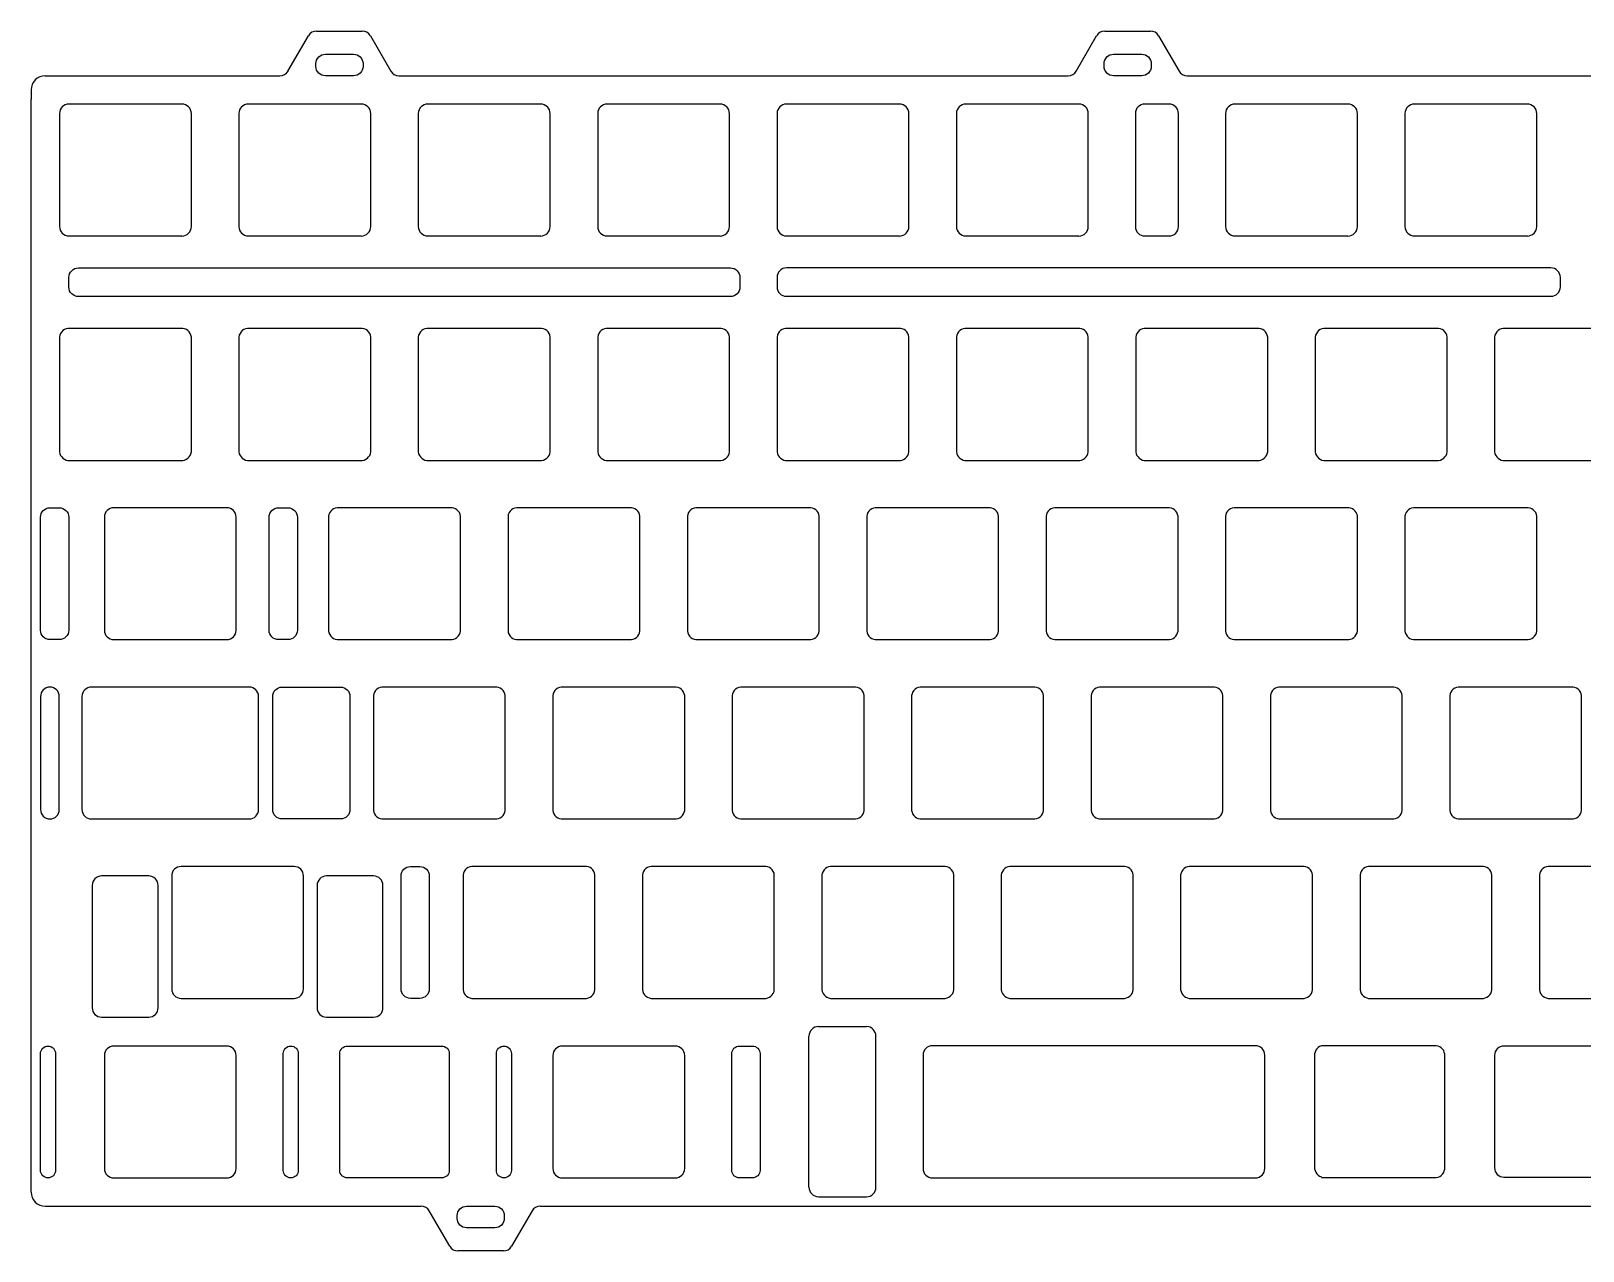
# Model space of a CAD drawing. Header units: millimetres. Extents: x 32 to 381, y 29 to 159.
# Drawn here: x 32.1 to 196.9, y 29.2 to 158.8 of the extents above; entities that cross this region are included whole.
import ezdxf

# ---------------------------------------------------------------- set-up
doc = ezdxf.new("R2010")
doc.units = ezdxf.units.MM

msp = doc.modelspace()

# ---------------------------------------------------------------- linework, layer by layer
for p, q in [((59.4, 154.51), (61.58, 158.27)), ((62.44, 158.77), (67.29, 158.77)), ((68.15, 158.27), (70.33, 154.51)), ((143.1, 154.51), (145.28, 158.27)), ((146.14, 158.77), (150.99, 158.77)), ((151.85, 158.27), (154.03, 154.51)), ((33.62, 154.01), (58.54, 154.01)), ((70.62, 154.01), (70.62, 154.01)), ((70.62, 154.01), (70.62, 154.01)), ((71.19, 154.01), (142.24, 154.01)), ((154.32, 154.01), (154.32, 154.01)), ((154.32, 154.01), (154.32, 154.01)), ((154.89, 154.01), (231.24, 154.01)), ((32.12, 152.51), (32.12, 151.53)), ((115.73, 53.04), (120.84, 53.04)), ((114.73, 35.97), (114.73, 52.04)), ((32.12, 35.47), (32.12, 36.47)), ((115.73, 34.97), (120.84, 34.97)), ((33.62, 33.97), (73.54, 33.97)), ((76.58, 29.71), (74.4, 33.47)), ((85.33, 33.47), (83.15, 29.71)), ((85.62, 33.97), (85.62, 33.97)), ((86.19, 33.97), (242.54, 33.97)), ((82.29, 29.21), (77.44, 29.21))]:
    msp.add_line(p, q)
at = {"color": 7, "linetype": 'Continuous', "lineweight": 25}
for p, q in [((32.12, 36.47), (32.12, 151.53)), ((35.14, 150.01), (35.14, 138.01)), ((48.14, 151.01), (36.14, 151.01)), ((49.14, 138.01), (49.14, 150.01)), ((54.19, 150.01), (54.19, 138.01)), ((67.19, 151.01), (55.19, 151.01)), ((68.19, 138.01), (68.19, 150.01)), ((73.24, 150.01), (73.24, 138.01)), ((86.24, 151.01), (74.24, 151.01)), ((87.24, 138.01), (87.24, 150.01)), ((92.29, 150.01), (92.29, 138.01)), ((105.29, 151.01), (93.29, 151.01)), ((106.29, 138.01), (106.29, 150.01)), ((111.34, 150.01), (111.34, 138.01)), ((124.34, 151.01), (112.34, 151.01)), ((125.34, 138.01), (125.34, 150.01)), ((130.39, 150.01), (130.39, 138.01)), ((143.39, 151.01), (131.39, 151.01)), ((144.39, 138.01), (144.39, 150.01)), ((158.97, 150.01), (158.97, 138.01)), ((171.97, 151.01), (159.97, 151.01)), ((172.97, 138.01), (172.97, 150.01)), ((178.02, 150.01), (178.02, 138.01)), ((191.02, 151.01), (179.02, 151.01)), ((192.02, 138.01), (192.02, 150.01)), ((36.14, 137.01), (48.14, 137.01)), ((55.19, 137.01), (67.19, 137.01)), ((74.24, 137.01), (86.24, 137.01)), ((93.29, 137.01), (105.29, 137.01)), ((112.34, 137.01), (124.34, 137.01)), ((131.39, 137.01), (143.39, 137.01)), ((159.97, 137.01), (171.97, 137.01)), ((179.02, 137.01), (191.02, 137.01)), ((35.5, 126.95), (35.37, 126.81)), ((35.67, 127.06), (35.5, 126.95)), ((35.85, 127.14), (35.67, 127.06)), ((36.04, 127.17), (35.85, 127.14)), ((48.24, 127.17), (36.04, 127.17)), ((48.43, 127.14), (48.24, 127.17)), ((48.62, 127.06), (48.43, 127.14)), ((48.78, 126.95), (48.62, 127.06)), ((48.92, 126.81), (48.78, 126.95)), ((54.55, 126.95), (54.42, 126.81)), ((54.72, 127.06), (54.55, 126.95)), ((54.9, 127.14), (54.72, 127.06)), ((55.09, 127.17), (54.9, 127.14)), ((67.29, 127.17), (55.09, 127.17)), ((67.48, 127.14), (67.29, 127.17)), ((67.67, 127.06), (67.48, 127.14)), ((67.83, 126.95), (67.67, 127.06)), ((67.97, 126.81), (67.83, 126.95)), ((73.6, 126.95), (73.47, 126.81)), ((73.77, 127.06), (73.6, 126.95)), ((73.95, 127.14), (73.77, 127.06)), ((74.14, 127.17), (73.95, 127.14)), ((86.34, 127.17), (74.14, 127.17)), ((86.53, 127.14), (86.34, 127.17)), ((86.72, 127.06), (86.53, 127.14)), ((86.88, 126.95), (86.72, 127.06)), ((87.02, 126.81), (86.88, 126.95)), ((92.65, 126.95), (92.52, 126.81)), ((92.82, 127.06), (92.65, 126.95)), ((93, 127.14), (92.82, 127.06)), ((93.19, 127.17), (93, 127.14)), ((105.39, 127.17), (93.19, 127.17)), ((105.58, 127.14), (105.39, 127.17)), ((105.77, 127.06), (105.58, 127.14)), ((105.93, 126.95), (105.77, 127.06)), ((106.07, 126.81), (105.93, 126.95)), ((111.7, 126.95), (111.57, 126.81)), ((111.87, 127.06), (111.7, 126.95)), ((112.05, 127.14), (111.87, 127.06)), ((112.24, 127.17), (112.05, 127.14)), ((124.44, 127.17), (112.24, 127.17)), ((124.63, 127.14), (124.44, 127.17)), ((124.82, 127.06), (124.63, 127.14)), ((124.98, 126.95), (124.82, 127.06)), ((125.12, 126.81), (124.98, 126.95)), ((130.75, 126.95), (130.62, 126.81)), ((130.92, 127.06), (130.75, 126.95)), ((131.1, 127.14), (130.92, 127.06)), ((131.29, 127.17), (131.1, 127.14)), ((143.49, 127.17), (131.29, 127.17)), ((143.68, 127.14), (143.49, 127.17)), ((143.87, 127.06), (143.68, 127.14)), ((144.03, 126.95), (143.87, 127.06)), ((144.17, 126.81), (144.03, 126.95)), ((149.8, 126.95), (149.67, 126.81)), ((149.97, 127.06), (149.8, 126.95)), ((150.15, 127.14), (149.97, 127.06)), ((150.34, 127.17), (150.15, 127.14)), ((162.54, 127.17), (150.34, 127.17)), ((162.73, 127.14), (162.54, 127.17)), ((162.92, 127.06), (162.73, 127.14)), ((163.08, 126.95), (162.92, 127.06)), ((163.22, 126.81), (163.08, 126.95)), ((168.85, 126.95), (168.72, 126.81)), ((169.02, 127.06), (168.85, 126.95)), ((169.2, 127.14), (169.02, 127.06)), ((169.39, 127.17), (169.2, 127.14)), ((181.59, 127.17), (169.39, 127.17)), ((181.78, 127.14), (181.59, 127.17)), ((181.97, 127.06), (181.78, 127.14)), ((182.13, 126.95), (181.97, 127.06)), ((182.27, 126.81), (182.13, 126.95)), ((187.9, 126.95), (187.77, 126.81)), ((188.07, 127.06), (187.9, 126.95)), ((188.25, 127.14), (188.07, 127.06)), ((188.44, 127.17), (188.25, 127.14)), ((200.64, 127.17), (188.44, 127.17)), ((35.18, 126.47), (35.14, 126.27)), ((35.14, 126.27), (35.14, 114.08)), ((35.26, 126.65), (35.18, 126.47)), ((35.37, 126.81), (35.26, 126.65)), ((49.03, 126.65), (48.92, 126.81)), ((49.1, 126.47), (49.03, 126.65)), ((49.14, 126.27), (49.1, 126.47)), ((49.14, 114.08), (49.14, 126.27)), ((54.23, 126.47), (54.19, 126.27)), ((54.19, 126.27), (54.19, 114.08)), ((54.31, 126.65), (54.23, 126.47)), ((54.42, 126.81), (54.31, 126.65)), ((68.08, 126.65), (67.97, 126.81)), ((68.15, 126.47), (68.08, 126.65)), ((68.19, 126.27), (68.15, 126.47)), ((68.19, 114.08), (68.19, 126.27)), ((73.28, 126.47), (73.24, 126.27)), ((73.24, 126.27), (73.24, 114.08)), ((73.36, 126.65), (73.28, 126.47)), ((73.47, 126.81), (73.36, 126.65)), ((87.13, 126.65), (87.02, 126.81)), ((87.2, 126.47), (87.13, 126.65)), ((87.24, 126.27), (87.2, 126.47)), ((87.24, 114.08), (87.24, 126.27)), ((92.33, 126.47), (92.29, 126.27)), ((92.29, 126.27), (92.29, 114.08)), ((92.41, 126.65), (92.33, 126.47)), ((92.52, 126.81), (92.41, 126.65)), ((106.18, 126.65), (106.07, 126.81)), ((106.25, 126.47), (106.18, 126.65)), ((106.29, 126.27), (106.25, 126.47)), ((106.29, 114.08), (106.29, 126.27)), ((111.38, 126.47), (111.34, 126.27)), ((111.34, 126.27), (111.34, 114.08)), ((111.46, 126.65), (111.38, 126.47)), ((111.57, 126.81), (111.46, 126.65)), ((125.23, 126.65), (125.12, 126.81)), ((125.3, 126.47), (125.23, 126.65)), ((125.34, 126.27), (125.3, 126.47)), ((125.34, 114.08), (125.34, 126.27)), ((130.43, 126.47), (130.39, 126.27)), ((130.39, 126.27), (130.39, 114.08)), ((130.51, 126.65), (130.43, 126.47)), ((130.62, 126.81), (130.51, 126.65)), ((144.28, 126.65), (144.17, 126.81)), ((144.35, 126.47), (144.28, 126.65)), ((144.39, 126.27), (144.35, 126.47)), ((144.39, 114.08), (144.39, 126.27)), ((149.48, 126.47), (149.44, 126.27)), ((149.44, 126.27), (149.44, 114.08)), ((149.56, 126.65), (149.48, 126.47)), ((149.67, 126.81), (149.56, 126.65)), ((163.33, 126.65), (163.22, 126.81)), ((163.4, 126.47), (163.33, 126.65)), ((163.44, 126.27), (163.4, 126.47)), ((163.44, 114.08), (163.44, 126.27)), ((168.53, 126.47), (168.49, 126.27)), ((168.49, 126.27), (168.49, 114.08)), ((168.61, 126.65), (168.53, 126.47)), ((168.72, 126.81), (168.61, 126.65)), ((182.38, 126.65), (182.27, 126.81)), ((182.45, 126.47), (182.38, 126.65)), ((182.49, 126.27), (182.45, 126.47)), ((182.49, 114.08), (182.49, 126.27)), ((187.58, 126.47), (187.54, 126.27)), ((187.54, 126.27), (187.54, 114.08)), ((187.66, 126.65), (187.58, 126.47)), ((187.77, 126.81), (187.66, 126.65)), ((35.14, 114.08), (35.18, 113.88)), ((35.18, 113.88), (35.26, 113.7)), ((49.03, 113.7), (49.1, 113.88)), ((49.1, 113.88), (49.14, 114.08)), ((54.19, 114.08), (54.23, 113.88)), ((54.23, 113.88), (54.31, 113.7)), ((68.08, 113.7), (68.15, 113.88)), ((68.15, 113.88), (68.19, 114.08)), ((73.24, 114.08), (73.28, 113.88)), ((73.28, 113.88), (73.36, 113.7)), ((87.13, 113.7), (87.2, 113.88)), ((87.2, 113.88), (87.24, 114.08)), ((92.29, 114.08), (92.33, 113.88)), ((92.33, 113.88), (92.41, 113.7)), ((106.18, 113.7), (106.25, 113.88)), ((106.25, 113.88), (106.29, 114.08)), ((111.34, 114.08), (111.38, 113.88)), ((111.38, 113.88), (111.46, 113.7)), ((125.23, 113.7), (125.3, 113.88)), ((125.3, 113.88), (125.34, 114.08)), ((130.39, 114.08), (130.43, 113.88)), ((130.43, 113.88), (130.51, 113.7)), ((144.28, 113.7), (144.35, 113.88)), ((144.35, 113.88), (144.39, 114.08)), ((149.44, 114.08), (149.48, 113.88)), ((149.48, 113.88), (149.56, 113.7)), ((163.33, 113.7), (163.4, 113.88)), ((163.4, 113.88), (163.44, 114.08)), ((168.49, 114.08), (168.53, 113.88)), ((168.53, 113.88), (168.61, 113.7)), ((182.38, 113.7), (182.45, 113.88)), ((182.45, 113.88), (182.49, 114.08)), ((187.54, 114.08), (187.58, 113.88)), ((187.58, 113.88), (187.66, 113.7)), ((35.26, 113.7), (35.37, 113.54)), ((35.37, 113.54), (35.5, 113.4)), ((35.5, 113.4), (35.67, 113.29)), ((35.67, 113.29), (35.85, 113.21)), ((35.85, 113.21), (36.04, 113.17)), ((36.04, 113.17), (48.24, 113.17)), ((48.24, 113.17), (48.43, 113.21)), ((48.43, 113.21), (48.62, 113.29)), ((48.62, 113.29), (48.78, 113.4)), ((48.78, 113.4), (48.92, 113.54)), ((48.92, 113.54), (49.03, 113.7)), ((54.31, 113.7), (54.42, 113.54)), ((54.42, 113.54), (54.55, 113.4)), ((54.55, 113.4), (54.72, 113.29)), ((54.72, 113.29), (54.9, 113.21)), ((54.9, 113.21), (55.09, 113.17)), ((55.09, 113.17), (67.29, 113.17)), ((67.29, 113.17), (67.48, 113.21)), ((67.48, 113.21), (67.67, 113.29)), ((67.67, 113.29), (67.83, 113.4)), ((67.83, 113.4), (67.97, 113.54)), ((67.97, 113.54), (68.08, 113.7)), ((73.36, 113.7), (73.47, 113.54)), ((73.47, 113.54), (73.6, 113.4)), ((73.6, 113.4), (73.77, 113.29)), ((73.77, 113.29), (73.95, 113.21)), ((73.95, 113.21), (74.14, 113.17)), ((74.14, 113.17), (86.34, 113.17)), ((86.34, 113.17), (86.53, 113.21)), ((86.53, 113.21), (86.72, 113.29)), ((86.72, 113.29), (86.88, 113.4)), ((86.88, 113.4), (87.02, 113.54)), ((87.02, 113.54), (87.13, 113.7)), ((92.41, 113.7), (92.52, 113.54)), ((92.52, 113.54), (92.65, 113.4)), ((92.65, 113.4), (92.82, 113.29)), ((92.82, 113.29), (93, 113.21)), ((93, 113.21), (93.19, 113.17)), ((93.19, 113.17), (105.39, 113.17)), ((105.39, 113.17), (105.58, 113.21)), ((105.58, 113.21), (105.77, 113.29)), ((105.77, 113.29), (105.93, 113.4)), ((105.93, 113.4), (106.07, 113.54)), ((106.07, 113.54), (106.18, 113.7)), ((111.46, 113.7), (111.57, 113.54)), ((111.57, 113.54), (111.7, 113.4)), ((111.7, 113.4), (111.87, 113.29)), ((111.87, 113.29), (112.05, 113.21)), ((112.05, 113.21), (112.24, 113.17)), ((112.24, 113.17), (124.44, 113.17)), ((124.44, 113.17), (124.63, 113.21)), ((124.63, 113.21), (124.82, 113.29)), ((124.82, 113.29), (124.98, 113.4)), ((124.98, 113.4), (125.12, 113.54)), ((125.12, 113.54), (125.23, 113.7)), ((130.51, 113.7), (130.62, 113.54)), ((130.62, 113.54), (130.75, 113.4)), ((130.75, 113.4), (130.92, 113.29)), ((130.92, 113.29), (131.1, 113.21)), ((131.1, 113.21), (131.29, 113.17)), ((131.29, 113.17), (143.49, 113.17)), ((143.49, 113.17), (143.68, 113.21)), ((143.68, 113.21), (143.87, 113.29)), ((143.87, 113.29), (144.03, 113.4)), ((144.03, 113.4), (144.17, 113.54)), ((144.17, 113.54), (144.28, 113.7)), ((149.56, 113.7), (149.67, 113.54)), ((149.67, 113.54), (149.8, 113.4)), ((149.8, 113.4), (149.97, 113.29)), ((149.97, 113.29), (150.15, 113.21)), ((150.15, 113.21), (150.34, 113.17)), ((150.34, 113.17), (162.54, 113.17)), ((162.54, 113.17), (162.73, 113.21)), ((162.73, 113.21), (162.92, 113.29)), ((162.92, 113.29), (163.08, 113.4)), ((163.08, 113.4), (163.22, 113.54)), ((163.22, 113.54), (163.33, 113.7)), ((168.61, 113.7), (168.72, 113.54)), ((168.72, 113.54), (168.85, 113.4)), ((168.85, 113.4), (169.02, 113.29)), ((169.02, 113.29), (169.2, 113.21)), ((169.2, 113.21), (169.39, 113.17)), ((169.39, 113.17), (181.59, 113.17)), ((181.59, 113.17), (181.78, 113.21)), ((181.78, 113.21), (181.97, 113.29)), ((181.97, 113.29), (182.13, 113.4)), ((182.13, 113.4), (182.27, 113.54)), ((182.27, 113.54), (182.38, 113.7)), ((187.66, 113.7), (187.77, 113.54)), ((187.77, 113.54), (187.9, 113.4)), ((187.9, 113.4), (188.07, 113.29)), ((188.07, 113.29), (188.25, 113.21)), ((188.25, 113.21), (188.44, 113.17)), ((188.44, 113.17), (200.64, 113.17)), ((39.9, 107.14), (39.9, 95.14)), ((52.9, 108.14), (40.9, 108.14)), ((53.9, 95.14), (53.9, 107.14)), ((63.75, 107.43), (63.72, 107.24)), ((63.72, 107.24), (63.72, 95.04)), ((63.83, 107.62), (63.75, 107.43)), ((63.94, 107.78), (63.83, 107.62)), ((64.08, 107.92), (63.94, 107.78)), ((64.24, 108.03), (64.08, 107.92)), ((64.42, 108.1), (64.24, 108.03)), ((64.62, 108.14), (64.42, 108.1)), ((76.82, 108.14), (64.62, 108.14)), ((77.01, 108.1), (76.82, 108.14)), ((77.19, 108.03), (77.01, 108.1)), ((77.35, 107.92), (77.19, 108.03)), ((77.49, 107.78), (77.35, 107.92)), ((77.6, 107.62), (77.49, 107.78)), ((77.68, 107.43), (77.6, 107.62)), ((77.72, 107.24), (77.68, 107.43)), ((77.72, 95.04), (77.72, 107.24)), ((82.8, 107.43), (82.77, 107.24)), ((82.77, 107.24), (82.77, 95.04)), ((82.88, 107.62), (82.8, 107.43)), ((82.99, 107.78), (82.88, 107.62)), ((83.13, 107.92), (82.99, 107.78)), ((83.29, 108.03), (83.13, 107.92)), ((83.47, 108.1), (83.29, 108.03)), ((83.67, 108.14), (83.47, 108.1)), ((95.87, 108.14), (83.67, 108.14)), ((96.06, 108.1), (95.87, 108.14)), ((96.24, 108.03), (96.06, 108.1)), ((96.4, 107.92), (96.24, 108.03)), ((96.54, 107.78), (96.4, 107.92)), ((96.65, 107.62), (96.54, 107.78)), ((96.73, 107.43), (96.65, 107.62)), ((96.77, 107.24), (96.73, 107.43)), ((96.77, 95.04), (96.77, 107.24)), ((101.85, 107.43), (101.82, 107.24)), ((101.82, 107.24), (101.82, 95.04)), ((101.93, 107.62), (101.85, 107.43)), ((102.04, 107.78), (101.93, 107.62)), ((102.18, 107.92), (102.04, 107.78)), ((102.34, 108.03), (102.18, 107.92)), ((102.52, 108.1), (102.34, 108.03)), ((102.72, 108.14), (102.52, 108.1)), ((114.92, 108.14), (102.72, 108.14)), ((115.11, 108.1), (114.92, 108.14)), ((115.29, 108.03), (115.11, 108.1)), ((115.45, 107.92), (115.29, 108.03)), ((115.59, 107.78), (115.45, 107.92)), ((115.7, 107.62), (115.59, 107.78)), ((115.78, 107.43), (115.7, 107.62)), ((115.82, 107.24), (115.78, 107.43)), ((115.82, 95.04), (115.82, 107.24)), ((120.9, 107.43), (120.87, 107.24)), ((120.87, 107.24), (120.87, 95.04)), ((120.98, 107.62), (120.9, 107.43)), ((121.09, 107.78), (120.98, 107.62)), ((121.23, 107.92), (121.09, 107.78)), ((121.39, 108.03), (121.23, 107.92)), ((121.57, 108.1), (121.39, 108.03)), ((121.77, 108.14), (121.57, 108.1)), ((133.97, 108.14), (121.77, 108.14)), ((134.16, 108.1), (133.97, 108.14)), ((134.34, 108.03), (134.16, 108.1)), ((134.5, 107.92), (134.34, 108.03)), ((134.64, 107.78), (134.5, 107.92)), ((134.75, 107.62), (134.64, 107.78)), ((134.83, 107.43), (134.75, 107.62)), ((134.87, 107.24), (134.83, 107.43)), ((134.87, 95.04), (134.87, 107.24)), ((139.95, 107.43), (139.92, 107.24)), ((139.92, 107.24), (139.92, 95.04)), ((140.03, 107.62), (139.95, 107.43)), ((140.14, 107.78), (140.03, 107.62)), ((140.28, 107.92), (140.14, 107.78)), ((140.44, 108.03), (140.28, 107.92)), ((140.62, 108.1), (140.44, 108.03)), ((140.82, 108.14), (140.62, 108.1)), ((153.02, 108.14), (140.82, 108.14)), ((153.21, 108.1), (153.02, 108.14)), ((153.39, 108.03), (153.21, 108.1)), ((153.55, 107.92), (153.39, 108.03)), ((153.69, 107.78), (153.55, 107.92)), ((153.8, 107.62), (153.69, 107.78)), ((153.88, 107.43), (153.8, 107.62)), ((153.92, 107.24), (153.88, 107.43)), ((153.92, 95.04), (153.92, 107.24)), ((159, 107.43), (158.97, 107.24)), ((158.97, 107.24), (158.97, 95.04)), ((159.08, 107.62), (159, 107.43)), ((159.19, 107.78), (159.08, 107.62)), ((159.33, 107.92), (159.19, 107.78)), ((159.49, 108.03), (159.33, 107.92)), ((159.67, 108.1), (159.49, 108.03)), ((159.87, 108.14), (159.67, 108.1)), ((172.07, 108.14), (159.87, 108.14)), ((172.26, 108.1), (172.07, 108.14)), ((172.44, 108.03), (172.26, 108.1)), ((172.6, 107.92), (172.44, 108.03)), ((172.74, 107.78), (172.6, 107.92)), ((172.85, 107.62), (172.74, 107.78)), ((172.93, 107.43), (172.85, 107.62)), ((172.97, 107.24), (172.93, 107.43)), ((172.97, 95.04), (172.97, 107.24)), ((178.05, 107.43), (178.02, 107.24)), ((178.02, 107.24), (178.02, 95.04)), ((178.13, 107.62), (178.05, 107.43)), ((178.24, 107.78), (178.13, 107.62)), ((178.38, 107.92), (178.24, 107.78)), ((178.54, 108.03), (178.38, 107.92)), ((178.72, 108.1), (178.54, 108.03)), ((178.92, 108.14), (178.72, 108.1)), ((191.12, 108.14), (178.92, 108.14)), ((191.31, 108.1), (191.12, 108.14)), ((191.49, 108.03), (191.31, 108.1)), ((191.65, 107.92), (191.49, 108.03)), ((191.79, 107.78), (191.65, 107.92)), ((191.9, 107.62), (191.79, 107.78)), ((191.98, 107.43), (191.9, 107.62)), ((192.02, 107.24), (191.98, 107.43)), ((192.02, 95.04), (192.02, 107.24)), ((40.9, 94.14), (52.9, 94.14)), ((63.72, 95.04), (63.75, 94.85)), ((63.75, 94.85), (63.83, 94.67)), ((63.83, 94.67), (63.94, 94.51)), ((63.94, 94.51), (64.08, 94.37)), ((64.08, 94.37), (64.24, 94.26)), ((64.24, 94.26), (64.42, 94.18)), ((64.42, 94.18), (64.62, 94.14)), ((64.62, 94.14), (76.82, 94.14)), ((76.82, 94.14), (77.01, 94.18)), ((77.01, 94.18), (77.19, 94.26)), ((77.19, 94.26), (77.35, 94.37)), ((77.35, 94.37), (77.49, 94.51)), ((77.49, 94.51), (77.6, 94.67)), ((77.6, 94.67), (77.68, 94.85)), ((77.68, 94.85), (77.72, 95.04)), ((82.77, 95.04), (82.8, 94.85)), ((82.8, 94.85), (82.88, 94.67)), ((82.88, 94.67), (82.99, 94.51)), ((82.99, 94.51), (83.13, 94.37)), ((83.13, 94.37), (83.29, 94.26)), ((83.29, 94.26), (83.47, 94.18)), ((83.47, 94.18), (83.67, 94.14)), ((83.67, 94.14), (95.87, 94.14)), ((95.87, 94.14), (96.06, 94.18)), ((96.06, 94.18), (96.24, 94.26)), ((96.24, 94.26), (96.4, 94.37)), ((96.4, 94.37), (96.54, 94.51)), ((96.54, 94.51), (96.65, 94.67)), ((96.65, 94.67), (96.73, 94.85)), ((96.73, 94.85), (96.77, 95.04)), ((101.82, 95.04), (101.85, 94.85)), ((101.85, 94.85), (101.93, 94.67)), ((101.93, 94.67), (102.04, 94.51)), ((102.04, 94.51), (102.18, 94.37)), ((102.18, 94.37), (102.34, 94.26)), ((102.34, 94.26), (102.52, 94.18)), ((102.52, 94.18), (102.72, 94.14)), ((102.72, 94.14), (114.92, 94.14)), ((114.92, 94.14), (115.11, 94.18)), ((115.11, 94.18), (115.29, 94.26)), ((115.29, 94.26), (115.45, 94.37)), ((115.45, 94.37), (115.59, 94.51)), ((115.59, 94.51), (115.7, 94.67)), ((115.7, 94.67), (115.78, 94.85)), ((115.78, 94.85), (115.82, 95.04)), ((120.87, 95.04), (120.9, 94.85)), ((120.9, 94.85), (120.98, 94.67)), ((120.98, 94.67), (121.09, 94.51)), ((121.09, 94.51), (121.23, 94.37)), ((121.23, 94.37), (121.39, 94.26)), ((121.39, 94.26), (121.57, 94.18)), ((121.57, 94.18), (121.77, 94.14)), ((121.77, 94.14), (133.97, 94.14)), ((133.97, 94.14), (134.16, 94.18)), ((134.16, 94.18), (134.34, 94.26)), ((134.34, 94.26), (134.5, 94.37)), ((134.5, 94.37), (134.64, 94.51)), ((134.64, 94.51), (134.75, 94.67)), ((134.75, 94.67), (134.83, 94.85)), ((134.83, 94.85), (134.87, 95.04)), ((139.92, 95.04), (139.95, 94.85)), ((139.95, 94.85), (140.03, 94.67)), ((140.03, 94.67), (140.14, 94.51)), ((140.14, 94.51), (140.28, 94.37)), ((140.28, 94.37), (140.44, 94.26)), ((140.44, 94.26), (140.62, 94.18)), ((140.62, 94.18), (140.82, 94.14)), ((140.82, 94.14), (153.02, 94.14)), ((153.02, 94.14), (153.21, 94.18)), ((153.21, 94.18), (153.39, 94.26)), ((153.39, 94.26), (153.55, 94.37)), ((153.55, 94.37), (153.69, 94.51)), ((153.69, 94.51), (153.8, 94.67)), ((153.8, 94.67), (153.88, 94.85)), ((153.88, 94.85), (153.92, 95.04)), ((158.97, 95.04), (159, 94.85)), ((159, 94.85), (159.08, 94.67)), ((159.08, 94.67), (159.19, 94.51)), ((159.19, 94.51), (159.33, 94.37)), ((159.33, 94.37), (159.49, 94.26)), ((159.49, 94.26), (159.67, 94.18)), ((159.67, 94.18), (159.87, 94.14)), ((159.87, 94.14), (172.07, 94.14)), ((172.07, 94.14), (172.26, 94.18)), ((172.26, 94.18), (172.44, 94.26)), ((172.44, 94.26), (172.6, 94.37)), ((172.6, 94.37), (172.74, 94.51)), ((172.74, 94.51), (172.85, 94.67)), ((172.85, 94.67), (172.93, 94.85)), ((172.93, 94.85), (172.97, 95.04)), ((178.02, 95.04), (178.05, 94.85)), ((178.05, 94.85), (178.13, 94.67)), ((178.13, 94.67), (178.24, 94.51)), ((178.24, 94.51), (178.38, 94.37)), ((178.38, 94.37), (178.54, 94.26)), ((178.54, 94.26), (178.72, 94.18)), ((178.72, 94.18), (178.92, 94.14)), ((178.92, 94.14), (191.12, 94.14)), ((191.12, 94.14), (191.31, 94.18)), ((191.31, 94.18), (191.49, 94.26)), ((191.49, 94.26), (191.65, 94.37)), ((191.65, 94.37), (191.79, 94.51)), ((191.79, 94.51), (191.9, 94.67)), ((191.9, 94.67), (191.98, 94.85)), ((191.98, 94.85), (192.02, 95.04)), ((55.28, 89.09), (38.52, 89.09)), ((69.19, 89.05), (69.01, 88.98)), ((69.38, 89.09), (69.19, 89.05)), ((81.58, 89.09), (69.38, 89.09)), ((81.77, 89.05), (81.58, 89.09)), ((81.95, 88.98), (81.77, 89.05)), ((88.24, 89.05), (88.06, 88.98)), ((88.43, 89.09), (88.24, 89.05)), ((100.63, 89.09), (88.43, 89.09)), ((100.82, 89.05), (100.63, 89.09)), ((101, 88.98), (100.82, 89.05)), ((107.29, 89.05), (107.11, 88.98)), ((107.48, 89.09), (107.29, 89.05)), ((119.68, 89.09), (107.48, 89.09)), ((119.87, 89.05), (119.68, 89.09)), ((120.05, 88.98), (119.87, 89.05)), ((126.34, 89.05), (126.16, 88.98)), ((126.53, 89.09), (126.34, 89.05)), ((138.73, 89.09), (126.53, 89.09)), ((138.92, 89.05), (138.73, 89.09)), ((139.1, 88.98), (138.92, 89.05)), ((145.39, 89.05), (145.21, 88.98)), ((145.58, 89.09), (145.39, 89.05)), ((157.78, 89.09), (145.58, 89.09)), ((157.97, 89.05), (157.78, 89.09)), ((158.15, 88.98), (157.97, 89.05)), ((164.44, 89.05), (164.26, 88.98)), ((164.63, 89.09), (164.44, 89.05)), ((176.83, 89.09), (164.63, 89.09)), ((177.02, 89.05), (176.83, 89.09)), ((177.2, 88.98), (177.02, 89.05)), ((183.49, 89.05), (183.31, 88.98)), ((183.68, 89.09), (183.49, 89.05)), ((195.88, 89.09), (183.68, 89.09)), ((196.07, 89.05), (195.88, 89.09)), ((196.25, 88.98), (196.07, 89.05)), ((37.52, 88.09), (37.52, 76.09)), ((56.28, 76.09), (56.28, 88.09)), ((68.52, 88.38), (68.48, 88.19)), ((68.48, 88.19), (68.48, 75.99)), ((68.59, 88.57), (68.52, 88.38)), ((68.7, 88.73), (68.59, 88.57)), ((68.84, 88.87), (68.7, 88.73)), ((69.01, 88.98), (68.84, 88.87)), ((82.12, 88.87), (81.95, 88.98)), ((82.26, 88.73), (82.12, 88.87)), ((82.37, 88.57), (82.26, 88.73)), ((82.44, 88.38), (82.37, 88.57)), ((82.48, 88.19), (82.44, 88.38)), ((82.48, 75.99), (82.48, 88.19)), ((87.57, 88.38), (87.53, 88.19)), ((87.53, 88.19), (87.53, 75.99)), ((87.64, 88.57), (87.57, 88.38)), ((87.75, 88.73), (87.64, 88.57)), ((87.89, 88.87), (87.75, 88.73)), ((88.06, 88.98), (87.89, 88.87)), ((101.17, 88.87), (101, 88.98)), ((101.31, 88.73), (101.17, 88.87)), ((101.42, 88.57), (101.31, 88.73)), ((101.49, 88.38), (101.42, 88.57)), ((101.53, 88.19), (101.49, 88.38)), ((101.53, 75.99), (101.53, 88.19)), ((106.62, 88.38), (106.58, 88.19)), ((106.58, 88.19), (106.58, 75.99)), ((106.69, 88.57), (106.62, 88.38)), ((106.8, 88.73), (106.69, 88.57)), ((106.94, 88.87), (106.8, 88.73)), ((107.11, 88.98), (106.94, 88.87)), ((120.22, 88.87), (120.05, 88.98)), ((120.36, 88.73), (120.22, 88.87)), ((120.47, 88.57), (120.36, 88.73)), ((120.54, 88.38), (120.47, 88.57)), ((120.58, 88.19), (120.54, 88.38)), ((120.58, 75.99), (120.58, 88.19)), ((125.67, 88.38), (125.63, 88.19)), ((125.63, 88.19), (125.63, 75.99)), ((125.74, 88.57), (125.67, 88.38)), ((125.85, 88.73), (125.74, 88.57)), ((125.99, 88.87), (125.85, 88.73)), ((126.16, 88.98), (125.99, 88.87)), ((139.27, 88.87), (139.1, 88.98)), ((139.41, 88.73), (139.27, 88.87)), ((139.52, 88.57), (139.41, 88.73)), ((139.59, 88.38), (139.52, 88.57)), ((139.63, 88.19), (139.59, 88.38)), ((139.63, 75.99), (139.63, 88.19)), ((144.72, 88.38), (144.68, 88.19)), ((144.68, 88.19), (144.68, 75.99)), ((144.79, 88.57), (144.72, 88.38)), ((144.9, 88.73), (144.79, 88.57)), ((145.04, 88.87), (144.9, 88.73)), ((145.21, 88.98), (145.04, 88.87)), ((158.32, 88.87), (158.15, 88.98)), ((158.46, 88.73), (158.32, 88.87)), ((158.57, 88.57), (158.46, 88.73)), ((158.64, 88.38), (158.57, 88.57)), ((158.68, 88.19), (158.64, 88.38)), ((158.68, 75.99), (158.68, 88.19)), ((163.77, 88.38), (163.73, 88.19)), ((163.73, 88.19), (163.73, 75.99)), ((163.84, 88.57), (163.77, 88.38)), ((163.95, 88.73), (163.84, 88.57)), ((164.09, 88.87), (163.95, 88.73)), ((164.26, 88.98), (164.09, 88.87)), ((177.37, 88.87), (177.2, 88.98)), ((177.51, 88.73), (177.37, 88.87)), ((177.62, 88.57), (177.51, 88.73)), ((177.69, 88.38), (177.62, 88.57)), ((177.73, 88.19), (177.69, 88.38)), ((177.73, 75.99), (177.73, 88.19)), ((182.82, 88.38), (182.78, 88.19)), ((182.78, 88.19), (182.78, 75.99)), ((182.89, 88.57), (182.82, 88.38)), ((183, 88.73), (182.89, 88.57)), ((183.14, 88.87), (183, 88.73)), ((183.31, 88.98), (183.14, 88.87)), ((196.42, 88.87), (196.25, 88.98)), ((196.56, 88.73), (196.42, 88.87)), ((196.67, 88.57), (196.56, 88.73)), ((196.74, 88.38), (196.67, 88.57)), ((196.78, 88.19), (196.74, 88.38)), ((196.78, 75.99), (196.78, 88.19)), ((68.48, 75.99), (68.52, 75.8)), ((82.44, 75.8), (82.48, 75.99)), ((87.53, 75.99), (87.57, 75.8)), ((101.49, 75.8), (101.53, 75.99)), ((106.58, 75.99), (106.62, 75.8)), ((120.54, 75.8), (120.58, 75.99)), ((125.63, 75.99), (125.67, 75.8)), ((139.59, 75.8), (139.63, 75.99)), ((144.68, 75.99), (144.72, 75.8)), ((158.64, 75.8), (158.68, 75.99)), ((163.73, 75.99), (163.77, 75.8)), ((177.69, 75.8), (177.73, 75.99)), ((182.78, 75.99), (182.82, 75.8)), ((196.74, 75.8), (196.78, 75.99)), ((38.52, 75.09), (55.28, 75.09)), ((68.52, 75.8), (68.59, 75.62)), ((68.59, 75.62), (68.7, 75.46)), ((68.7, 75.46), (68.84, 75.32)), ((68.84, 75.32), (69.01, 75.21)), ((69.01, 75.21), (69.19, 75.13)), ((69.19, 75.13), (69.38, 75.09)), ((69.38, 75.09), (81.58, 75.09)), ((81.58, 75.09), (81.77, 75.13)), ((81.77, 75.13), (81.95, 75.21)), ((81.95, 75.21), (82.12, 75.32)), ((82.12, 75.32), (82.26, 75.46)), ((82.26, 75.46), (82.37, 75.62)), ((82.37, 75.62), (82.44, 75.8)), ((87.57, 75.8), (87.64, 75.62)), ((87.64, 75.62), (87.75, 75.46)), ((87.75, 75.46), (87.89, 75.32)), ((87.89, 75.32), (88.06, 75.21)), ((88.06, 75.21), (88.24, 75.13)), ((88.24, 75.13), (88.43, 75.09)), ((88.43, 75.09), (100.63, 75.09)), ((100.63, 75.09), (100.82, 75.13)), ((100.82, 75.13), (101, 75.21)), ((101, 75.21), (101.17, 75.32)), ((101.17, 75.32), (101.31, 75.46)), ((101.31, 75.46), (101.42, 75.62)), ((101.42, 75.62), (101.49, 75.8)), ((106.62, 75.8), (106.69, 75.62)), ((106.69, 75.62), (106.8, 75.46)), ((106.8, 75.46), (106.94, 75.32)), ((106.94, 75.32), (107.11, 75.21)), ((107.11, 75.21), (107.29, 75.13)), ((107.29, 75.13), (107.48, 75.09)), ((107.48, 75.09), (119.68, 75.09)), ((119.68, 75.09), (119.87, 75.13)), ((119.87, 75.13), (120.05, 75.21)), ((120.05, 75.21), (120.22, 75.32)), ((120.22, 75.32), (120.36, 75.46)), ((120.36, 75.46), (120.47, 75.62)), ((120.47, 75.62), (120.54, 75.8)), ((125.67, 75.8), (125.74, 75.62)), ((125.74, 75.62), (125.85, 75.46)), ((125.85, 75.46), (125.99, 75.32)), ((125.99, 75.32), (126.16, 75.21)), ((126.16, 75.21), (126.34, 75.13)), ((126.34, 75.13), (126.53, 75.09)), ((126.53, 75.09), (138.73, 75.09)), ((138.73, 75.09), (138.92, 75.13)), ((138.92, 75.13), (139.1, 75.21)), ((139.1, 75.21), (139.27, 75.32)), ((139.27, 75.32), (139.41, 75.46)), ((139.41, 75.46), (139.52, 75.62)), ((139.52, 75.62), (139.59, 75.8)), ((144.72, 75.8), (144.79, 75.62)), ((144.79, 75.62), (144.9, 75.46)), ((144.9, 75.46), (145.04, 75.32)), ((145.04, 75.32), (145.21, 75.21)), ((145.21, 75.21), (145.39, 75.13)), ((145.39, 75.13), (145.58, 75.09)), ((145.58, 75.09), (157.78, 75.09)), ((157.78, 75.09), (157.97, 75.13)), ((157.97, 75.13), (158.15, 75.21)), ((158.15, 75.21), (158.32, 75.32)), ((158.32, 75.32), (158.46, 75.46)), ((158.46, 75.46), (158.57, 75.62)), ((158.57, 75.62), (158.64, 75.8)), ((163.77, 75.8), (163.84, 75.62)), ((163.84, 75.62), (163.95, 75.46)), ((163.95, 75.46), (164.09, 75.32)), ((164.09, 75.32), (164.26, 75.21)), ((164.26, 75.21), (164.44, 75.13)), ((164.44, 75.13), (164.63, 75.09)), ((164.63, 75.09), (176.83, 75.09)), ((176.83, 75.09), (177.02, 75.13)), ((177.02, 75.13), (177.2, 75.21)), ((177.2, 75.21), (177.37, 75.32)), ((177.37, 75.32), (177.51, 75.46)), ((177.51, 75.46), (177.62, 75.62)), ((177.62, 75.62), (177.69, 75.8)), ((182.82, 75.8), (182.89, 75.62)), ((182.89, 75.62), (183, 75.46)), ((183, 75.46), (183.14, 75.32)), ((183.14, 75.32), (183.31, 75.21)), ((183.31, 75.21), (183.49, 75.13)), ((183.49, 75.13), (183.68, 75.09)), ((183.68, 75.09), (195.88, 75.09)), ((195.88, 75.09), (196.07, 75.13)), ((196.07, 75.13), (196.25, 75.21)), ((196.25, 75.21), (196.42, 75.32)), ((196.42, 75.32), (196.56, 75.46)), ((196.56, 75.46), (196.67, 75.62)), ((196.67, 75.62), (196.74, 75.8)), ((60.05, 70.04), (48.05, 70.04)), ((78.04, 69.33), (78, 69.14)), ((78.12, 69.52), (78.04, 69.33)), ((78.23, 69.68), (78.12, 69.52)), ((78.37, 69.82), (78.23, 69.68)), ((78.53, 69.93), (78.37, 69.82)), ((78.71, 70), (78.53, 69.93)), ((78.91, 70.04), (78.71, 70)), ((91.1, 70.04), (78.91, 70.04)), ((91.3, 70), (91.1, 70.04)), ((91.48, 69.93), (91.3, 70)), ((91.64, 69.82), (91.48, 69.93)), ((91.78, 69.68), (91.64, 69.82)), ((91.89, 69.52), (91.78, 69.68)), ((91.97, 69.33), (91.89, 69.52)), ((92, 69.14), (91.97, 69.33)), ((97.09, 69.33), (97.05, 69.14)), ((97.17, 69.52), (97.09, 69.33)), ((97.28, 69.68), (97.17, 69.52)), ((97.42, 69.82), (97.28, 69.68)), ((97.58, 69.93), (97.42, 69.82)), ((97.76, 70), (97.58, 69.93)), ((97.96, 70.04), (97.76, 70)), ((110.15, 70.04), (97.96, 70.04)), ((110.35, 70), (110.15, 70.04)), ((110.53, 69.93), (110.35, 70)), ((110.69, 69.82), (110.53, 69.93)), ((110.83, 69.68), (110.69, 69.82)), ((110.94, 69.52), (110.83, 69.68)), ((111.02, 69.33), (110.94, 69.52)), ((111.05, 69.14), (111.02, 69.33)), ((116.14, 69.33), (116.1, 69.14)), ((116.22, 69.52), (116.14, 69.33)), ((116.33, 69.68), (116.22, 69.52)), ((116.47, 69.82), (116.33, 69.68)), ((116.63, 69.93), (116.47, 69.82)), ((116.81, 70), (116.63, 69.93)), ((117.01, 70.04), (116.81, 70)), ((129.2, 70.04), (117.01, 70.04)), ((129.4, 70), (129.2, 70.04)), ((129.58, 69.93), (129.4, 70)), ((129.74, 69.82), (129.58, 69.93)), ((129.88, 69.68), (129.74, 69.82)), ((129.99, 69.52), (129.88, 69.68)), ((130.07, 69.33), (129.99, 69.52)), ((130.1, 69.14), (130.07, 69.33)), ((135.19, 69.33), (135.15, 69.14)), ((135.27, 69.52), (135.19, 69.33)), ((135.38, 69.68), (135.27, 69.52)), ((135.52, 69.82), (135.38, 69.68)), ((135.68, 69.93), (135.52, 69.82)), ((135.86, 70), (135.68, 69.93)), ((136.06, 70.04), (135.86, 70)), ((148.25, 70.04), (136.06, 70.04)), ((148.45, 70), (148.25, 70.04)), ((148.63, 69.93), (148.45, 70)), ((148.79, 69.82), (148.63, 69.93)), ((148.93, 69.68), (148.79, 69.82)), ((149.04, 69.52), (148.93, 69.68)), ((149.12, 69.33), (149.04, 69.52)), ((149.15, 69.14), (149.12, 69.33)), ((154.24, 69.33), (154.2, 69.14)), ((154.32, 69.52), (154.24, 69.33)), ((154.43, 69.68), (154.32, 69.52)), ((154.57, 69.82), (154.43, 69.68)), ((154.73, 69.93), (154.57, 69.82)), ((154.91, 70), (154.73, 69.93)), ((155.11, 70.04), (154.91, 70)), ((167.3, 70.04), (155.11, 70.04)), ((167.5, 70), (167.3, 70.04)), ((167.68, 69.93), (167.5, 70)), ((167.84, 69.82), (167.68, 69.93)), ((167.98, 69.68), (167.84, 69.82)), ((168.09, 69.52), (167.98, 69.68)), ((168.17, 69.33), (168.09, 69.52)), ((168.2, 69.14), (168.17, 69.33)), ((173.29, 69.33), (173.25, 69.14)), ((173.37, 69.52), (173.29, 69.33)), ((173.48, 69.68), (173.37, 69.52)), ((173.62, 69.82), (173.48, 69.68)), ((173.78, 69.93), (173.62, 69.82)), ((173.96, 70), (173.78, 69.93)), ((174.16, 70.04), (173.96, 70)), ((186.35, 70.04), (174.16, 70.04)), ((186.55, 70), (186.35, 70.04)), ((186.73, 69.93), (186.55, 70)), ((186.89, 69.82), (186.73, 69.93)), ((187.03, 69.68), (186.89, 69.82)), ((187.14, 69.52), (187.03, 69.68)), ((187.22, 69.33), (187.14, 69.52)), ((187.25, 69.14), (187.22, 69.33)), ((192.34, 69.33), (192.3, 69.14)), ((192.42, 69.52), (192.34, 69.33)), ((192.53, 69.68), (192.42, 69.52)), ((192.67, 69.82), (192.53, 69.68)), ((192.83, 69.93), (192.67, 69.82)), ((193.01, 70), (192.83, 69.93)), ((193.21, 70.04), (193.01, 70)), ((205.4, 70.04), (193.21, 70.04)), ((38.61, 68.04), (38.61, 55.04)), ((44.61, 69.04), (39.61, 69.04)), ((45.61, 55.04), (45.61, 68.04)), ((47.05, 69.04), (47.05, 57.04)), ((61.05, 57.04), (61.05, 69.04)), ((62.49, 68.04), (62.49, 55.04)), ((68.49, 69.04), (63.49, 69.04)), ((69.49, 55.04), (69.49, 68.04)), ((78, 69.14), (78, 56.94)), ((92, 56.94), (92, 69.14)), ((97.05, 69.14), (97.05, 56.94)), ((111.05, 56.94), (111.05, 69.14)), ((116.1, 69.14), (116.1, 56.94)), ((130.1, 56.94), (130.1, 69.14)), ((135.15, 69.14), (135.15, 56.94)), ((149.15, 56.94), (149.15, 69.14)), ((154.2, 69.14), (154.2, 56.94)), ((168.2, 56.94), (168.2, 69.14)), ((173.25, 69.14), (173.25, 56.94)), ((187.25, 56.94), (187.25, 69.14)), ((192.3, 69.14), (192.3, 56.94)), ((48.05, 56.04), (60.05, 56.04)), ((78, 56.94), (78.04, 56.75)), ((78.04, 56.75), (78.12, 56.57)), ((78.12, 56.57), (78.23, 56.41)), ((78.23, 56.41), (78.37, 56.27)), ((78.37, 56.27), (78.53, 56.16)), ((78.53, 56.16), (78.71, 56.08)), ((78.71, 56.08), (78.91, 56.04)), ((78.91, 56.04), (91.1, 56.04)), ((91.1, 56.04), (91.3, 56.08)), ((91.3, 56.08), (91.48, 56.16)), ((91.48, 56.16), (91.64, 56.27)), ((91.64, 56.27), (91.78, 56.41)), ((91.78, 56.41), (91.89, 56.57)), ((91.89, 56.57), (91.97, 56.75)), ((91.97, 56.75), (92, 56.94)), ((97.05, 56.94), (97.09, 56.75)), ((97.09, 56.75), (97.17, 56.57)), ((97.17, 56.57), (97.28, 56.41)), ((97.28, 56.41), (97.42, 56.27)), ((97.42, 56.27), (97.58, 56.16)), ((97.58, 56.16), (97.76, 56.08)), ((97.76, 56.08), (97.96, 56.04)), ((97.96, 56.04), (110.15, 56.04)), ((110.15, 56.04), (110.35, 56.08)), ((110.35, 56.08), (110.53, 56.16)), ((110.53, 56.16), (110.69, 56.27)), ((110.69, 56.27), (110.83, 56.41)), ((110.83, 56.41), (110.94, 56.57)), ((110.94, 56.57), (111.02, 56.75)), ((111.02, 56.75), (111.05, 56.94)), ((116.1, 56.94), (116.14, 56.75)), ((116.14, 56.75), (116.22, 56.57)), ((116.22, 56.57), (116.33, 56.41)), ((116.33, 56.41), (116.47, 56.27)), ((116.47, 56.27), (116.63, 56.16)), ((116.63, 56.16), (116.81, 56.08)), ((116.81, 56.08), (117.01, 56.04)), ((117.01, 56.04), (129.2, 56.04)), ((129.2, 56.04), (129.4, 56.08)), ((129.4, 56.08), (129.58, 56.16)), ((129.58, 56.16), (129.74, 56.27)), ((129.74, 56.27), (129.88, 56.41)), ((129.88, 56.41), (129.99, 56.57)), ((129.99, 56.57), (130.07, 56.75)), ((130.07, 56.75), (130.1, 56.94)), ((135.15, 56.94), (135.19, 56.75)), ((135.19, 56.75), (135.27, 56.57)), ((135.27, 56.57), (135.38, 56.41)), ((135.38, 56.41), (135.52, 56.27)), ((135.52, 56.27), (135.68, 56.16)), ((135.68, 56.16), (135.86, 56.08)), ((135.86, 56.08), (136.06, 56.04)), ((136.06, 56.04), (148.25, 56.04)), ((148.25, 56.04), (148.45, 56.08)), ((148.45, 56.08), (148.63, 56.16)), ((148.63, 56.16), (148.79, 56.27)), ((148.79, 56.27), (148.93, 56.41)), ((148.93, 56.41), (149.04, 56.57)), ((149.04, 56.57), (149.12, 56.75)), ((149.12, 56.75), (149.15, 56.94)), ((154.2, 56.94), (154.24, 56.75)), ((154.24, 56.75), (154.32, 56.57)), ((154.32, 56.57), (154.43, 56.41)), ((154.43, 56.41), (154.57, 56.27)), ((154.57, 56.27), (154.73, 56.16)), ((154.73, 56.16), (154.91, 56.08)), ((154.91, 56.08), (155.11, 56.04)), ((155.11, 56.04), (167.3, 56.04)), ((167.3, 56.04), (167.5, 56.08)), ((167.5, 56.08), (167.68, 56.16)), ((167.68, 56.16), (167.84, 56.27)), ((167.84, 56.27), (167.98, 56.41)), ((167.98, 56.41), (168.09, 56.57)), ((168.09, 56.57), (168.17, 56.75)), ((168.17, 56.75), (168.2, 56.94)), ((173.25, 56.94), (173.29, 56.75)), ((173.29, 56.75), (173.37, 56.57)), ((173.37, 56.57), (173.48, 56.41)), ((173.48, 56.41), (173.62, 56.27)), ((173.62, 56.27), (173.78, 56.16)), ((173.78, 56.16), (173.96, 56.08)), ((173.96, 56.08), (174.16, 56.04)), ((174.16, 56.04), (186.35, 56.04)), ((186.35, 56.04), (186.55, 56.08)), ((186.55, 56.08), (186.73, 56.16)), ((186.73, 56.16), (186.89, 56.27)), ((186.89, 56.27), (187.03, 56.41)), ((187.03, 56.41), (187.14, 56.57)), ((187.14, 56.57), (187.22, 56.75)), ((187.22, 56.75), (187.25, 56.94)), ((192.3, 56.94), (192.34, 56.75)), ((192.34, 56.75), (192.42, 56.57)), ((192.42, 56.57), (192.53, 56.41)), ((192.53, 56.41), (192.67, 56.27)), ((192.67, 56.27), (192.83, 56.16)), ((192.83, 56.16), (193.01, 56.08)), ((193.01, 56.08), (193.21, 56.04)), ((193.21, 56.04), (205.4, 56.04)), ((39.61, 54.04), (44.61, 54.04)), ((63.49, 54.04), (68.49, 54.04)), ((121.84, 35.97), (121.84, 52.04)), ((39.9, 49.97), (39.9, 37.97)), ((52.9, 50.97), (40.9, 50.97)), ((53.9, 37.97), (53.9, 49.97)), ((87.53, 49.97), (87.53, 37.97)), ((100.53, 50.97), (88.53, 50.97)), ((101.53, 37.97), (101.53, 49.97)), ((168.47, 50.34), (168.43, 50.15)), ((168.43, 50.15), (168.43, 37.95)), ((168.55, 50.52), (168.47, 50.34)), ((168.66, 50.69), (168.55, 50.52)), ((168.8, 50.83), (168.66, 50.69)), ((168.96, 50.94), (168.8, 50.83)), ((169.14, 51.01), (168.96, 50.94)), ((181.34, 51.01), (169.14, 51.01)), ((181.53, 50.97), (181.34, 51.01)), ((181.71, 50.9), (181.53, 50.97)), ((181.88, 50.79), (181.71, 50.9)), ((182.02, 50.65), (181.88, 50.79)), ((182.13, 50.49), (182.02, 50.65)), ((182.2, 50.3), (182.13, 50.49)), ((182.24, 50.11), (182.2, 50.3)), ((182.24, 37.91), (182.24, 50.11)), ((168.43, 37.95), (168.47, 37.76)), ((182.2, 37.72), (182.24, 37.91)), ((40.9, 36.97), (52.9, 36.97)), ((88.53, 36.97), (100.53, 36.97)), ((168.47, 37.76), (168.55, 37.58)), ((168.55, 37.58), (168.66, 37.41)), ((168.66, 37.41), (168.8, 37.27)), ((168.8, 37.27), (168.96, 37.16)), ((168.96, 37.16), (169.14, 37.09)), ((169.14, 37.01), (181.34, 37.01)), ((181.34, 37.01), (181.53, 37.05)), ((181.53, 37.05), (181.71, 37.13)), ((181.71, 37.13), (181.88, 37.23)), ((181.88, 37.23), (182.02, 37.37)), ((182.02, 37.37), (182.13, 37.54)), ((182.13, 37.54), (182.2, 37.72))]:
    msp.add_line(p, q, dxfattribs=at)
for points in [[(63.37, 156.31), (66.37, 156.31, -0.414214), (67.37, 155.31), (67.37, 155.01, -0.414214), (66.37, 154.01), (63.37, 154.01, -0.414214), (62.37, 155.01), (62.37, 155.31, -0.414214)], [(147.07, 156.31), (150.07, 156.31, -0.414214), (151.07, 155.31), (151.07, 155.01, -0.414214), (150.07, 154.01), (147.07, 154.01, -0.414214), (146.07, 155.01), (146.07, 155.31, -0.414214)], [(152.97, 151.01), (150.39, 151.01, 0.414214), (149.39, 150.01), (149.39, 138.01, 0.414214), (150.39, 137.01), (152.97, 137.01, 0.414214), (153.97, 138.01), (153.97, 150.01, 0.414214)], [(37.14, 133.61), (106.39, 133.61, -0.414214), (107.39, 132.61), (107.39, 131.57, -0.414214), (106.39, 130.57), (37.14, 130.57, -0.414214), (36.14, 131.57), (36.14, 132.61, -0.414214)], [(112.34, 130.6), (193.52, 130.6, 0.414214), (194.52, 131.6), (194.52, 132.61, 0.414214), (193.52, 133.61), (112.34, 133.61, 0.414214), (111.34, 132.61), (111.34, 131.6, 0.414214)], [(34.12, 108.14), (35.12, 108.14, -0.414214), (36.12, 107.14), (36.12, 95.14, -0.414214), (35.12, 94.14), (34.12, 94.14, -0.414214), (33.12, 95.14), (33.12, 107.14, -0.414214)], [(58.4, 108.14), (59.4, 108.14, -0.414214), (60.4, 107.14), (60.4, 95.14, -0.414214), (59.4, 94.14), (58.4, 94.14, -0.414214), (57.4, 95.14), (57.4, 107.14, -0.414214)], [(34.12, 89.09), (34.12, 89.09, 0.414214), (33.12, 88.09), (33.12, 76.09, 0.414214), (34.12, 75.09), (34.12, 75.09, 0.414214), (35.12, 76.09), (35.12, 88.09, 0.414214)], [(58.78, 89.09), (64.98, 89.09, -0.414214), (65.98, 88.09), (65.98, 76.09, -0.414214), (64.98, 75.09), (58.78, 75.09, -0.414214), (57.78, 76.09), (57.78, 88.09, -0.414214)], [(72.41, 70.04), (73.41, 70.04, -0.414214), (74.41, 69.04), (74.41, 57.04, -0.414214), (73.41, 56.04), (72.41, 56.04, -0.414214), (71.41, 57.04), (71.41, 69.04, -0.414214)], [(33.92, 50.97), (33.92, 50.97, -0.414214), (34.72, 50.17), (34.72, 37.77, -0.414214), (33.92, 36.97), (33.92, 36.97, -0.414214), (33.12, 37.77), (33.12, 50.17, -0.414214)], [(59.7, 50.97), (59.7, 50.97, -0.414214), (60.5, 50.17), (60.5, 37.77, -0.414214), (59.7, 36.97), (59.7, 36.97, -0.414214), (58.9, 37.77), (58.9, 50.17, -0.414214)], [(65.7, 50.97), (75.73, 50.97, -0.414214), (76.53, 50.17), (76.53, 37.77, -0.414214), (75.73, 36.97), (65.7, 36.97, -0.414214), (64.9, 37.77), (64.9, 50.17, -0.414214)], [(82.33, 50.97), (82.33, 50.97, -0.414214), (83.13, 50.17), (83.13, 37.77, -0.414214), (82.33, 36.97), (82.33, 36.97, -0.414214), (81.53, 37.77), (81.53, 50.17, -0.414214)], [(107.33, 50.97), (108.73, 50.97, -0.414214), (109.53, 50.17), (109.53, 37.77, -0.414214), (108.73, 36.97), (107.33, 36.97, -0.414214), (106.53, 37.77), (106.53, 50.17, -0.414214)], [(127.84, 36.97), (162.14, 36.97, 0.414214), (163.14, 37.97), (163.14, 50.01, 0.414214), (162.14, 51.01), (127.84, 51.01, 0.414214), (126.84, 50.01), (126.84, 37.97, 0.414214)], [(188.53, 37.05), (222.34, 37.05, 0.414214), (223.34, 38.05), (223.34, 49.97, 0.414214), (222.34, 50.97), (188.53, 50.97, 0.414214), (187.53, 49.97), (187.53, 38.05, 0.414214)], [(81.37, 31.67), (78.37, 31.67, -0.414214), (77.37, 32.67), (77.37, 32.97, -0.414214), (78.37, 33.97), (81.37, 33.97, -0.414214), (82.37, 32.97), (82.37, 32.67, -0.414214)]]:
    msp.add_lwpolyline(points, format="xyb", close=True)
for centre, radius, start, end in [((62.44, 157.77), 1, 90, 150), ((67.29, 157.77), 1, 30, 90), ((146.14, 157.77), 1, 90, 150), ((150.99, 157.77), 1, 30, 90), ((33.62, 152.51), 1.5, 90, 180), ((58.54, 155.01), 1, 270, 330), ((71.19, 155.01), 1, 210, 270), ((142.24, 155.01), 1, 270, 330), ((154.89, 155.01), 1, 210, 270), ((115.73, 52.04), 1, 90, 180), ((33.62, 35.47), 1.5, 180, 270), ((115.73, 35.97), 1, 180, 270), ((73.54, 32.97), 1, 30, 90), ((86.19, 32.97), 1, 90, 150), ((77.44, 30.21), 1, 210, 270), ((82.29, 30.21), 1, 270, 330)]:
    msp.add_arc(centre, radius, start, end)
for centre, radius, start, end in [((36.14, 150.01), 1, 90.0207, 179.9793), ((48.14, 150.01), 0.999, 359.923, 90.077), ((55.19, 150.01), 1, 90.0207, 179.9793), ((67.19, 150.01), 0.999, 359.923, 90.077), ((74.24, 150.01), 1, 90.0207, 179.9793), ((86.24, 150.01), 0.999, 359.923, 90.077), ((93.29, 150.01), 1, 90.0207, 179.9793), ((105.29, 150.01), 0.999, 359.923, 90.077), ((112.34, 150.01), 1, 90.0207, 179.9793), ((124.34, 150.01), 0.999, 359.923, 90.077), ((131.39, 150.01), 1, 90.0207, 179.9793), ((143.39, 150.01), 0.999, 359.9237, 90.0763), ((159.97, 150.01), 1, 90.0207, 179.9793), ((171.97, 150.01), 0.999, 359.9237, 90.0763), ((179.02, 150.01), 1, 90.0207, 179.9793), ((191.02, 150.01), 0.999, 359.9237, 90.0763), ((36.14, 138.01), 1, 180.0207, 269.9793), ((48.14, 138), 0.999, 269.923, 0.077), ((55.19, 138.01), 1, 180.0207, 269.9793), ((67.19, 138), 0.999, 269.923, 0.077), ((74.24, 138.01), 1, 180.0207, 269.9793), ((86.24, 138), 0.999, 269.923, 0.077), ((93.29, 138.01), 1, 180.0207, 269.9793), ((105.29, 138), 0.999, 269.923, 0.077), ((112.34, 138.01), 1, 180.0207, 269.9793), ((124.34, 138), 0.999, 269.923, 0.077), ((131.39, 138.01), 1, 180.0207, 269.9793), ((143.39, 138), 0.999, 269.9237, 0.0763), ((159.97, 138.01), 1, 180.0207, 269.9793), ((171.97, 138), 0.999, 269.9237, 0.0763), ((179.02, 138.01), 1, 180.0207, 269.9793), ((191.02, 138), 0.999, 269.9237, 0.0763), ((40.9, 107.14), 1, 90.0207, 179.9793), ((52.9, 107.14), 1, 0.0207, 89.9793), ((40.9, 95.14), 1, 180.0207, 269.9793), ((52.9, 95.14), 1, 270.0207, 359.9793), ((38.52, 88.09), 1, 90.0211, 179.9789), ((55.28, 88.09), 1, 0.0207, 89.9793), ((38.52, 76.09), 1, 180.0211, 269.9789), ((55.28, 76.09), 1, 270.0207, 359.9793), ((48.05, 69.04), 1, 90.0207, 179.9793), ((60.05, 69.04), 1, 0.0207, 89.9793), ((39.61, 68.04), 1, 90.0207, 179.9793), ((44.61, 68.04), 1, 0.0207, 89.9793), ((63.49, 68.04), 1, 90.0207, 179.9793), ((68.49, 68.04), 1, 0.0207, 89.9793), ((48.05, 57.04), 1, 180.0207, 269.9793), ((60.05, 57.04), 1, 270.0207, 359.9793), ((39.61, 55.04), 1, 180.0207, 269.9793), ((44.61, 55.04), 1, 270.0207, 359.9793), ((63.49, 55.04), 1, 180.0207, 269.9793), ((68.49, 55.04), 1, 270.0207, 359.9793), ((40.9, 49.97), 1, 90.0207, 179.9793), ((52.9, 49.97), 1, 0.0207, 89.9793), ((88.53, 49.97), 1, 90.0207, 179.9793), ((100.53, 49.97), 1, 0.0207, 89.9793), ((40.9, 37.97), 1, 180.0207, 269.9793), ((52.9, 37.97), 1, 270.0207, 359.9793), ((88.53, 37.97), 1, 180.0207, 269.9793), ((100.53, 37.97), 1, 270.0207, 359.9793), ((120.84, 35.97), 0.999, 269.923, 0.077)]:
    msp.add_arc(centre, radius, start, end, dxfattribs=at)
at = {"lineweight": 25}
msp.add_arc((120.84, 52.04), 1, 0, 90, dxfattribs=at)

doc.saveas('drawing.dxf')
